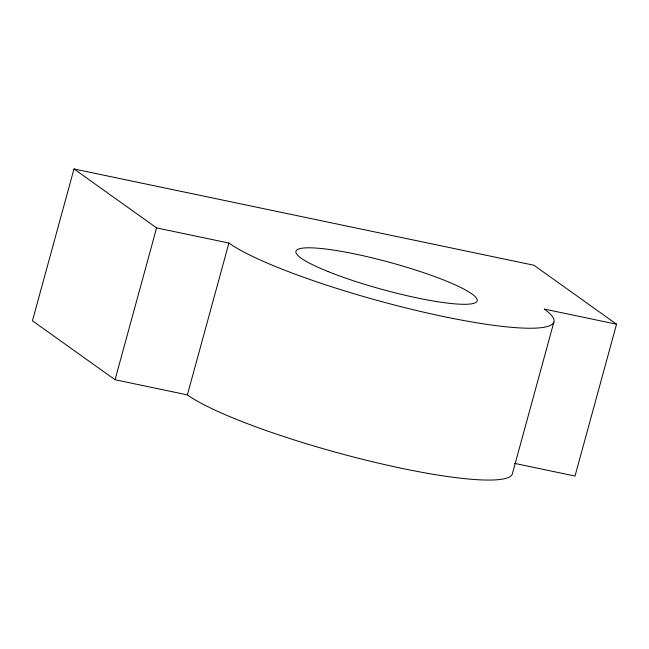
<?xml version="1.0" encoding="UTF-8"?>
<svg xmlns="http://www.w3.org/2000/svg" width="649" height="649" viewBox="0 0 649 649"><rect width="100%" height="100%" fill="white"/><g stroke="black" fill="none" stroke-linecap="round" stroke-linejoin="round"><path stroke-width="0.97" d="M514.584 463.386L575.014 476.041L616.55 324.208L533.949 265.254L73.986 168.951L32.45 320.784L115.051 379.738L187.374 394.884A173.534 25.952 15.3 0 0 369.816 461.09A173.534 25.952 15.3 0 0 512.361 473.851L553.897 322.018M115.051 379.738L156.596 227.904L73.986 168.951M187.374 394.884L228.91 243.051L156.596 227.904M616.55 324.208L544.227 309.07A173.534 25.952 15.3 0 1 443.202 316.477A173.534 25.952 15.3 0 1 228.91 243.051M327.988 271.525A93.927 14.043 15.3 0 0 475.798 302.466A93.927 14.043 15.3 0 0 355.92 254.181A93.927 14.043 15.3 0 0 327.988 271.525"/></g></svg>
